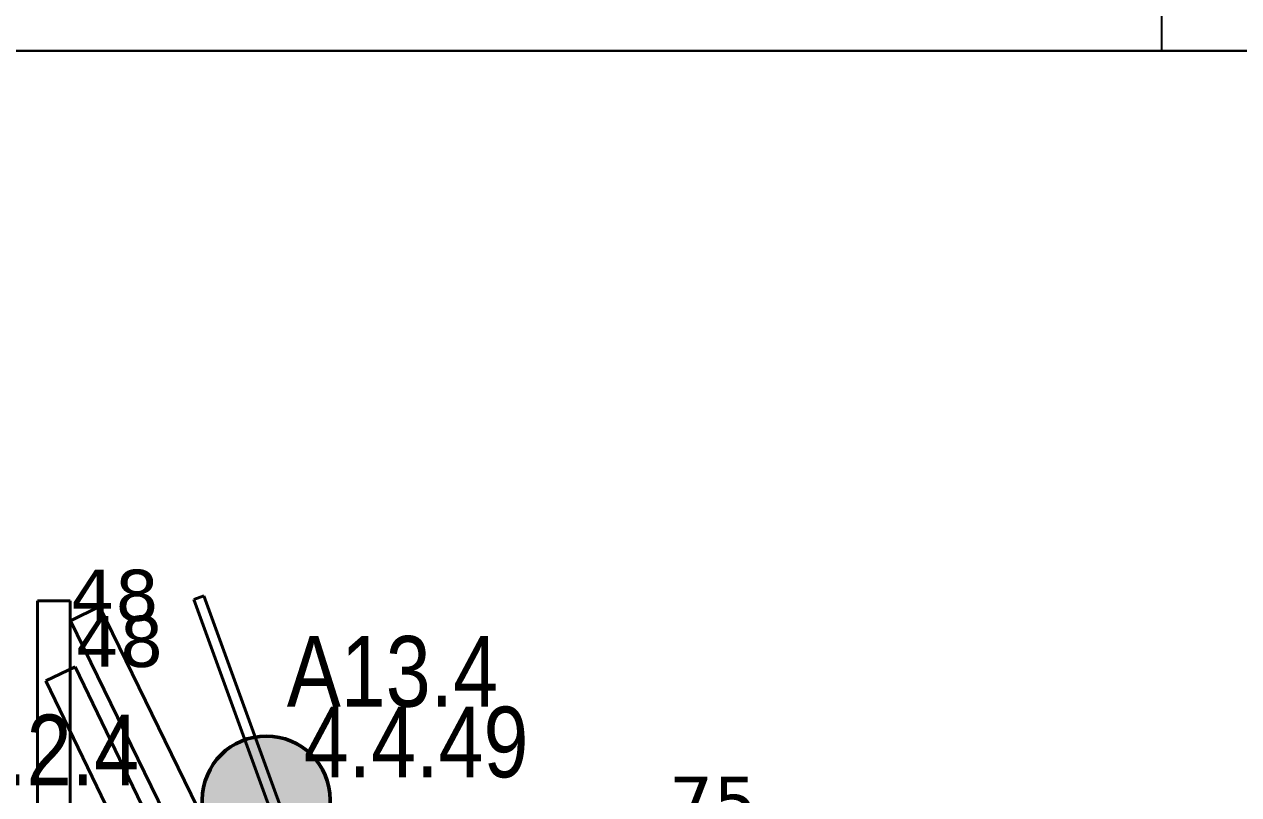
# Model space of a CAD drawing. Header units: millimetres. Extents: x -243740 to 150609, y -473655 to -165121.
# Drawn here: x -99716 to -95415, y -386692 to -383964 of the extents above; entities that cross this region are included whole.
import ezdxf
from ezdxf.enums import TextEntityAlignment as Align

# ---------------------------------------------------------------- set-up
doc = ezdxf.new("R2010")
doc.units = ezdxf.units.MM
for name, color, linetype in [('_HMI', 6, 'Continuous'), ('_Гр.ЩД-1А.5.9.I1.6', 6, 'Continuous'), ('_Гр.ЩД-1А.5.9.I1.7', 6, 'Continuous'), ('_Гр.ЩД-1А.5.9.I1.8', 6, 'Continuous'), ('_Гр.ЩД-1А.5.9.I2.6', 6, 'Continuous'), ('_Гр.ЩД-1А.5.9.I2.8', 6, 'Continuous')]:
    doc.layers.add(name, color=color, linetype=linetype)
for name, color, linetype, lineweight in [('_освещение_dali', 3, 'Continuous', 50), ('DLX_FL2_LUM 18', 5, 'Continuous', 40), ('DLX_FL2_LUM 25', 5, 'Continuous', 40), ('Освещение', 5, 'Continuous', 30)]:
    doc.layers.add(name, color=color, linetype=linetype, lineweight=lineweight)
doc.styles.add('Arial Narrow_6', font='ARIALN.TTF', dxfattribs={"height": 193.245432})
doc.styles.get("Standard").update_dxf_attribs({"font": 'ARIALN.TTF'})
doc.styles.add('TableTextStyle', font='')
doc.styles.get('TableTextStyle').set_extended_font_data('VERDANA.TTF')
doc.linetypes.add('Truba', pattern='A,3e-05,[4,MSH_7,S=1,R=0,X=0,Y=0],-3.022072', length=3.022102)

# ---------------------------------------------------------------- blocks, each defined once
blk = doc.blocks.new('A$Caabd1818')
at = {"layer": 'DLX_FL2_LUM 18'}
for points in [[(-103639.4, 9559, 0), (-103638.9, 11517, 0)], [(-103638.9, 11517, 0), (-103639.4, 9559, 0)], [(-103638.9, 11517, 0), (-103639.4, 9559, 0)], [(-103639.4, 9559, 0), (-103638.9, 11517, 0)], [(-103638.9, 11517, 0), (-103523.9, 11517, 0)], [(-103523.9, 11517, 0), (-103638.9, 11517, 0)], [(-103523.9, 11517, 0), (-103638.9, 11517, 0)], [(-103638.9, 11517, 0), (-103638.9, 11517, 0)], [(-103638.9, 11517, 0), (-103523.9, 11517, 0)], [(-103638.9, 11517, 0), (-103638.9, 11517, 0)], [(-103523.9, 11517, 0), (-103524.4, 9559, 0)], [(-103524.4, 9559, 0), (-103523.9, 11517, 0)], [(-103523.9, 11517, 0), (-103524.4, 9559, 0)], [(-103524.4, 9559, 0), (-103523.9, 11517, 0)], [(-103523.9, 11517, 0), (-103523.9, 11517, 0)], [(-103523.9, 11517, 0), (-103523.9, 11517, 0)], [(-103419.4, 11496.7, 0), (-103522.8, 11446.3, 0)], [(-103419.4, 11496.7, 0), (-103522.8, 11446.3, 0)], [(-103522.8, 11446.3, 0), (-103419.4, 11496.7, 0)], [(-103522.8, 11446.3, 0), (-103419.4, 11496.7, 0)], [(-102560.9, 9736.9, 0), (-103419.4, 11496.7, 0)], [(-103419.4, 11496.7, 0), (-103419.4, 11496.7, 0)], [(-103419.4, 11496.7, 0), (-102560.9, 9736.9, 0)], [(-102560.9, 9736.9, 0), (-103419.4, 11496.7, 0)], [(-103419.4, 11496.7, 0), (-103419.4, 11496.7, 0)], [(-103419.4, 11496.7, 0), (-102560.9, 9736.9, 0)], [(-103522.8, 11446.3, 0), (-102664.3, 9686.5, 0)], [(-103522.8, 11446.3, 0), (-103522.8, 11446.3, 0)], [(-102664.3, 9686.5, 0), (-103522.8, 11446.3, 0)], [(-102664.3, 9686.5, 0), (-103522.8, 11446.3, 0)], [(-103522.8, 11446.3, 0), (-103522.8, 11446.3, 0)], [(-103522.8, 11446.3, 0), (-102664.3, 9686.5, 0)], [(-103610, 11232.9, 0), (-103506.4, 11282.9, 0)], [(-103610, 11232.9, 0), (-103506.4, 11282.9, 0)], [(-103506.4, 11282.9, 0), (-103610, 11232.9, 0)], [(-103506.4, 11282.9, 0), (-103610, 11232.9, 0)], [(-103506.4, 11282.9, 0), (-102655.5, 9519.4, 0)], [(-103506.4, 11282.9, 0), (-103506.4, 11282.9, 0)], [(-102655.5, 9519.4, 0), (-103506.4, 11282.9, 0)], [(-102655.5, 9519.4, 0), (-103506.4, 11282.9, 0)], [(-103506.4, 11282.9, 0), (-103506.4, 11282.9, 0)], [(-103506.4, 11282.9, 0), (-102655.5, 9519.4, 0)], [(-102759.1, 9469.5, 0), (-103610, 11232.9, 0)], [(-103610, 11232.9, 0), (-103610, 11232.9, 0)], [(-103610, 11232.9, 0), (-102759.1, 9469.5, 0)], [(-102759.1, 9469.5, 0), (-103610, 11232.9, 0)], [(-103610, 11232.9, 0), (-103610, 11232.9, 0)], [(-103610, 11232.9, 0), (-102759.1, 9469.5, 0)]]:
    blk.add_polyline3d(points, dxfattribs=at)
at = {"layer": 'DLX_FL2_LUM 25'}
for points in [[(-103085.8, 11521, 0), (-103050.1, 11534, 0)], [(-103050.1, 11534, 0), (-103085.8, 11521, 0)], [(-103050.1, 11534, 0), (-103085.8, 11521, 0)], [(-103085.8, 11521, 0), (-103050.1, 11534, 0)], [(-103050.1, 11534, 0), (-102531.6, 10109.4, 0)], [(-102531.6, 10109.4, 0), (-103050.1, 11534, 0)], [(-103050.1, 11534, 0), (-103050.1, 11534, 0)], [(-103050.1, 11534, 0), (-103050.1, 11534, 0)], [(-102531.6, 10109.4, 0), (-103050.1, 11534, 0)], [(-103050.1, 11534, 0), (-102531.6, 10109.4, 0)], [(-102567.3, 10096.4, 0), (-103085.8, 11521, 0)], [(-103085.8, 11521, 0), (-103085.8, 11521, 0)], [(-103085.8, 11521, 0), (-102567.3, 10096.4, 0)], [(-103085.8, 11521, 0), (-103085.8, 11521, 0)], [(-103085.8, 11521, 0), (-102567.3, 10096.4, 0)], [(-102567.3, 10096.4, 0), (-103085.8, 11521, 0)]]:
    blk.add_polyline3d(points, dxfattribs=at)
at = {"layer": 'Освещение', "lineweight": 40, "style": 'Arial Narrow_6'}
blk.add_text('А13.4', height=250, dxfattribs=at).set_placement((-102756.1, 11142))
blk = doc.blocks.new('A$Cab2378fa')
at = {"lineweight": 25, "true_color": 0xfff5f5}
h = blk.add_hatch(color=7, dxfattribs=at)
h.dxf.hatch_style = 1
h.paths.add_polyline_path([(0, 0), (-141.6, -170.3, 0.174923), (3, -222.4, 0.197808), (162.3, -156.8)])
h.paths.add_polyline_path([(-163.2, 157.6), (0, 0), (147.8, 177.8, 0.175398), (3, 230.2, 0.209014)])
at = {"lineweight": 25}
h = blk.add_hatch(color=0, dxfattribs=at)
h.paths.add_polyline_path([(162.3, -156.8, 0.442338), (147.8, 177.8), (0, 0)])
h.paths.add_polyline_path([(-141.6, -170.3), (0, 0), (-163.2, 157.6, 0.430096)])
blk.add_circle((3, 3.9), 226.3)

msp = doc.modelspace()

# ---------------------------------------------------------------- linework, layer by layer
at = {"layer": '_HMI', "ltscale": 100}
msp.add_lwpolyline([(-3994.7, -388486.8), (-3994.7, -381460.8), (-40907.8, -381460.8), (-40907.8, -384057.6), (-150051.6, -384057.6), (-150051.6, -393664.8)], dxfattribs=at)
at = {"layer": '_Гр.ЩД-1А.5.9.I1.6', "ltscale": 100}
msp.add_lwpolyline([(-150051.6, -393664.8), (-150051.6, -384057.6), (-95687.7, -384057.6), (-95687.7, -380558.5), (-46111.5, -380558.5), (-46111.5, -372558.1), (-87271.2, -372666.7), (-87271.2, -364589), (-46111.5, -364589), (-46111.5, -356552.5), (-87271.2, -356701.3)], dxfattribs=at)
at = {"layer": '_Гр.ЩД-1А.5.9.I1.7', "ltscale": 100}
msp.add_lwpolyline([(-150051.6, -393664.8), (-150051.6, -384057.6), (-40907.8, -384057.6), (-40907.8, -380596.5), (-3614.2, -380598.1), (-3613.8, -372662.5), (-38668.4, -372682.5), (-38668.4, -364592.5), (-3613.4, -364592.5), (-3612.9, -356722.5), (-38668.4, -356692.5)], dxfattribs=at)
at = {"layer": '_Гр.ЩД-1А.5.9.I1.8', "ltscale": 100}
msp.add_lwpolyline([(-150051.6, -393664.8), (-150051.6, -384057.6), (-40907.8, -384057.6), (-40907.8, -348822.5), (-3612.5, -348802.5), (-3612.1, -340962.5), (-38668.4, -340932.5), (-38668.4, -332482.5), (-3611.7, -332482.6), (-3611.2, -324689.8), (-38668.4, -324689.8), (-38668.4, -316703.1), (-3610.8, -316704.6)], dxfattribs=at)

# ---------------------------------------------------------------- block references
at = {"layer": '_освещение_dali', "color": 5, "ltscale": 100}
msp.add_blockref('A$Cab2378fa', (-98862.5, -386714.3), dxfattribs=at)
at = {"layer": 'Defpoints', "linetype": 'Truba', "ltscale": 100}
msp.add_blockref('A$Caabd1818', (3969.7, -397521.8), dxfattribs=at)

# ---------------------------------------------------------------- texts
at = {"layer": '_Гр.ЩД-1А.5.9.I2.6', "ltscale": 100}
msp.add_text('4.2.4', height=250, dxfattribs=at).set_placement((-99628.6, -386733.2), align=Align.BOTTOM_CENTER)
at = {"layer": '_Гр.ЩД-1А.5.9.I2.8', "ltscale": 100}
msp.add_text('4.4.49', height=250, dxfattribs=at).set_placement((-98328.8, -386705.1), align=Align.BOTTOM_CENTER)
at = {"layer": '_освещение_dali', "color": 123, "true_color": 0x63d8b7, "style": 'TableTextStyle'}
for s, p in [('48', (-99553.1, -386075.4)), ('48', (-99536.7, -386238.8)), ('75', (-97433, -386807.9))]:
    msp.add_text(s, height=180, dxfattribs=at).set_placement(p)

doc.saveas('drawing.dxf')
